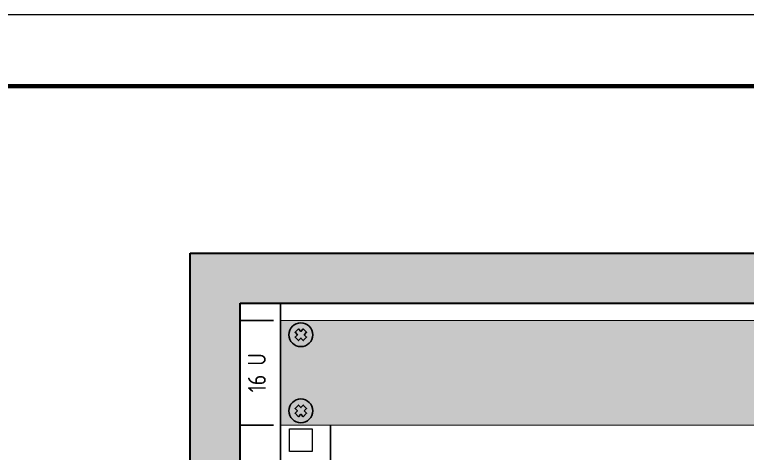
# Model space of a CAD drawing. Header units: millimetres. Extents: x -87434 to 499450, y -468665 to 122144.
# Drawn here: x 120850 to 125985, y 77653 to 80726 of the extents above; entities that cross this region are included whole.
import ezdxf

# ---------------------------------------------------------------- set-up
doc = ezdxf.new("R2010")
doc.units = ezdxf.units.MM
doc.layers.add('__ФОРМАТ', color=7, linetype='Continuous', lineweight=40)
doc.layers.add('Text', color=7, linetype='Continuous', lineweight=9)
doc.layers.add('Границы листа', color=7, linetype='Continuous', lineweight=0, plot=False)
doc.styles.get("Standard").update_dxf_attribs({"font": ''})
doc.styles.add('ГОСТ-ttf', font='')
doc.styles.get('Standard').set_extended_font_data('GOST type B')
doc.styles.get('ГОСТ-ttf').set_extended_font_data('GOST type A')

# ---------------------------------------------------------------- blocks, each defined once
blk = doc.blocks.new('A$C2DED7FAF')
at = {"lineweight": 25}
h = blk.add_hatch(color=251, dxfattribs=at)
h.set_gradient(color1=(139, 142, 133), color2=(120, 125, 115), tint=0.46, name='INVHEMISPHERICAL')
h.paths.add_polyline_path([(0, 765.24), (558.09, 765.24), (558.09, 0), (0, 0)])
h.paths.add_polyline_path([(21.05, 744.19), (537.04, 744.19), (537.04, 21.05), (21.05, 21.05)], flags=16)
at = {"color": 251}
for p, q in [((35.05, 736.9), (21.05, 736.9)), ((35.05, 692.9), (21.05, 692.9))]:
    blk.add_line(p, q, dxfattribs=at)
at = {"lineweight": 30}
for points in [[(0, 765.24), (558.09, 765.24), (558.09, 0), (0, 0)], [(21.05, 744.19), (537.04, 744.19), (537.04, 21.05), (21.05, 21.05)]]:
    blk.add_lwpolyline(points, close=True, dxfattribs=at)
at = {"layer": 'Text', "color": 251, "insert": (28.05, 714.9), "char_height": 7.5, "width": 44, "attachment_point": 5, "rotation": 90, "style": 'ГОСТ-ttf'}
blk.add_mtext('16 U', dxfattribs=at)
blk = doc.blocks.new('*U1256')
at = {"true_color": 0xc7c7c7}
h = blk.add_hatch(color=9, dxfattribs=at)
h.set_gradient(color1=(93, 101, 98), color2=(179, 179, 179), tint=0.43, name='SPHERICAL')
h.paths.add_polyline_path([(10, 5, 1), (0, 5, 1)])
h.paths.add_polyline_path([(3.98, 2.56), (2.56, 3.98), (3.59, 5), (2.56, 6.02), (3.98, 7.44), (5, 6.41), (6.02, 7.44), (7.44, 6.02), (6.41, 5), (7.44, 3.98), (6.02, 2.56), (5, 3.59)], flags=16)
h = blk.add_hatch(color=250)
h.set_gradient(color1=(39, 42, 41), color2=(103, 113, 116), tint=0.43, name='SPHERICAL')
h.paths.add_polyline_path([(5, 6.41), (3.98, 7.44), (2.56, 6.02), (3.59, 5), (2.56, 3.98), (3.98, 2.56), (5, 3.59), (6.02, 2.56), (7.44, 3.98), (6.41, 5), (7.44, 6.02), (6.02, 7.44)])
at = {"color": 49, "lineweight": 25, "true_color": 0x474747}
blk.add_lwpolyline([(6.41, 5), (7.44, 6.02), (6.02, 7.44), (5, 6.41), (3.98, 7.44), (2.56, 6.02), (3.59, 5), (2.56, 3.98), (3.98, 2.56), (5, 3.59), (6.02, 2.56), (7.44, 3.98), (6.41, 5)], dxfattribs=at)
blk.add_circle((5, 5), 5, dxfattribs=at)
blk = doc.blocks.new('*U1257')
at = {"lineweight": 25}
h = blk.add_hatch(color=251, dxfattribs=at)
h.set_gradient(color1=(102, 106, 98), color2=(120, 120, 110), rotation=90, tint=0.43)
h.paths.add_polyline_path([(0, 0), (482, 0), (482, 44), (0, 44)])
at = {"const_width": 0.4}
blk.add_lwpolyline([(0, 0), (482, 0), (482, 44), (0, 44)], close=True, dxfattribs=at)
at = {"lineweight": 25}
blk.add_blockref('*U1256', (3.5, 33), dxfattribs=at)
at = {"lineweight": 25, "xscale": -1, "rotation": 180}
blk.add_blockref('*U1256', (3.5, 11), dxfattribs=at)
blk = doc.blocks.new('*U1258')
blk.add_blockref('*U1257', (0, 0))
blk = doc.blocks.new('A$C2F656043')
blk.add_line((21, 264), (21, 0))
at = {"const_width": 0.25}
blk.add_lwpolyline([(0, 264), (482, 264), (482, 0), (0, 0)], close=True, dxfattribs=at)
at = {"lineweight": 15}
blk.add_lwpolyline([(3.75, 262.4), (13.25, 262.4), (13.25, 252.9), (3.75, 252.9)], close=True, dxfattribs=at)
blk = doc.blocks.new('A$C671C5A03')
blk.add_line((38.03, -744.19), (38.03, -21.05))
for name, p in [('A$C2DED7FAF', (0, -765.24)), ('*U1258', (38.03, -72.34)), ('A$C2F656043', (38.03, -336.34))]:
    blk.add_blockref(name, p)
blk = doc.blocks.new('*U1044')
at = {"lineweight": -2}
blk.add_lwpolyline([(20, 5), (415, 5), (415, 292), (20, 292)], close=True, dxfattribs=at)
at = {"layer": 'Границы листа'}
blk.add_lwpolyline([(420, 0), (0, 0), (0, 297), (420, 297)], close=True, dxfattribs=at)
at = {"lineweight": 13, "oblique": 10, "flags": 8}
blk.add_attdef('ФОРМАТ', (380.942, 1.118), '', height=3, dxfattribs=at)

msp = doc.modelspace()

# ---------------------------------------------------------------- block references
at = {"xscale": 16.66666666666666, "yscale": 16.66666666666666, "zscale": 16.66666666666666}
msp.add_blockref('A$C671C5A03', (122080.54596, 79056.46287), dxfattribs=at)
at = {"layer": '__ФОРМАТ', "lineweight": 60, "xscale": 99.9999999999996, "yscale": 99.9999999999996, "zscale": 99.9999999999996}
msp.add_blockref('*U1044', (98150.33486, 51026.31576), dxfattribs=at)

doc.saveas('drawing.dxf')
